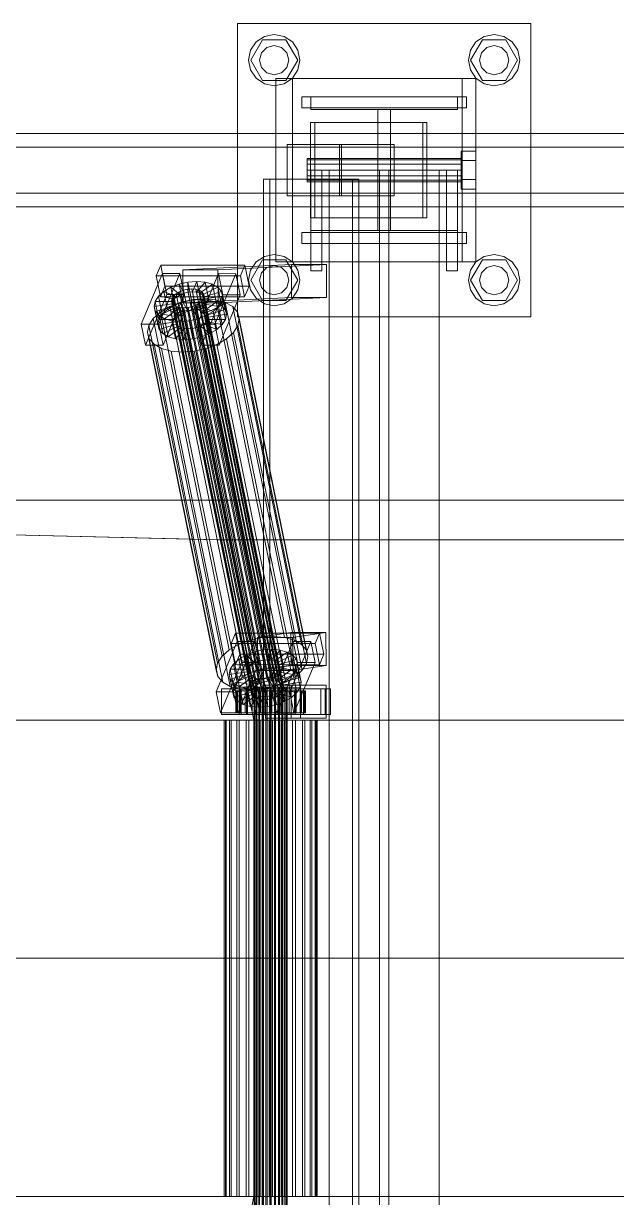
# Model space of a CAD drawing. Header units: millimetres. Extents: x -1970 to 34302, y -65268 to 6837.
# Drawn here: x 17011 to 17335, y -18130 to -17490 of the extents above; entities that cross this region are included whole.
import ezdxf

# ---------------------------------------------------------------- set-up
doc = ezdxf.new("R2010")
doc.units = ezdxf.units.MM
doc.layers.add('superior_C02', color=7, linetype='Continuous', lineweight=0)

msp = doc.modelspace()

# ---------------------------------------------------------------- linework, layer by layer
at = {"layer": 'superior_C02'}
for p, q in [((17128.32, -17650), (17128.32, -17490)), ((17128.32, -17490), (17288.32, -17490)), ((17288.32, -17490), (17288.32, -17650)), ((17138.42, -17500.101), (17142.962, -17497.066)), ((17142.962, -17497.066), (17148.32, -17496)), ((17148.32, -17496), (17153.677, -17497.066)), ((17153.677, -17497.066), (17158.219, -17500.101)), ((17258.42, -17500.101), (17262.962, -17497.066)), ((17262.962, -17497.066), (17268.32, -17496)), ((17268.32, -17496), (17273.677, -17497.066)), ((17273.677, -17497.066), (17278.219, -17500.101)), ((17134.32, -17510), (17135.385, -17504.642)), ((17135.385, -17504.642), (17138.42, -17500.101)), ((17135.52, -17510), (17141.92, -17498.915)), ((17141.391, -17506), (17144.32, -17503.072)), ((17141.92, -17498.915), (17154.72, -17498.915)), ((17144.32, -17503.072), (17148.32, -17502)), ((17148.32, -17502), (17152.32, -17503.072)), ((17152.32, -17503.072), (17155.248, -17506)), ((17154.72, -17498.915), (17161.12, -17510)), ((17158.219, -17500.101), (17161.254, -17504.642)), ((17161.254, -17504.642), (17162.32, -17510)), ((17254.32, -17510), (17255.385, -17504.642)), ((17255.385, -17504.642), (17258.42, -17500.101)), ((17255.52, -17510), (17261.92, -17498.915)), ((17261.391, -17506), (17264.32, -17503.072)), ((17261.92, -17498.915), (17274.72, -17498.915)), ((17264.32, -17503.072), (17268.32, -17502)), ((17268.32, -17502), (17272.32, -17503.072)), ((17272.32, -17503.072), (17275.248, -17506)), ((17274.72, -17498.915), (17281.12, -17510)), ((17278.219, -17500.101), (17281.254, -17504.642)), ((17281.254, -17504.642), (17282.32, -17510)), ((17135.385, -17515.358), (17134.32, -17510)), ((17141.92, -17521.085), (17135.52, -17510)), ((17140.32, -17510), (17141.391, -17506)), ((17141.391, -17514), (17140.32, -17510)), ((17161.12, -17510), (17154.72, -17521.085)), ((17155.248, -17506), (17156.32, -17510)), ((17156.32, -17510), (17155.248, -17514)), ((17162.32, -17510), (17161.254, -17515.358)), ((17255.385, -17515.358), (17254.32, -17510)), ((17261.92, -17521.085), (17255.52, -17510)), ((17260.32, -17510), (17261.391, -17506)), ((17261.391, -17514), (17260.32, -17510)), ((17281.12, -17510), (17274.72, -17521.085)), ((17275.248, -17506), (17276.32, -17510)), ((17276.32, -17510), (17275.248, -17514)), ((17282.32, -17510), (17281.254, -17515.358)), ((17138.42, -17519.899), (17135.385, -17515.358)), ((17144.32, -17516.928), (17141.391, -17514)), ((17148.32, -17518), (17144.32, -17516.928)), ((17152.32, -17516.928), (17148.32, -17518)), ((17155.248, -17514), (17152.32, -17516.928)), ((17161.254, -17515.358), (17158.219, -17519.899)), ((17258.42, -17519.899), (17255.385, -17515.358)), ((17264.32, -17516.928), (17261.391, -17514)), ((17268.32, -17518), (17264.32, -17516.928)), ((17272.32, -17516.928), (17268.32, -17518)), ((17275.248, -17514), (17272.32, -17516.928)), ((17281.254, -17515.358), (17278.219, -17519.899)), ((17142.962, -17522.934), (17138.42, -17519.899)), ((17154.72, -17521.085), (17141.92, -17521.085)), ((17148.32, -17524), (17142.962, -17522.934)), ((17153.677, -17522.934), (17148.32, -17524)), ((17149.161, -17620), (17149.161, -17520)), ((17149.161, -17520), (17250.841, -17520)), ((17158.219, -17519.899), (17153.677, -17522.934)), ((17158.32, -17620), (17158.32, -17520)), ((17158.32, -17520), (17258.32, -17520)), ((17250.841, -17520), (17250.841, -17620)), ((17258.32, -17520), (17258.32, -17620)), ((17262.962, -17522.934), (17258.42, -17519.899)), ((17274.72, -17521.085), (17261.92, -17521.085)), ((17268.32, -17524), (17262.962, -17522.934)), ((17273.677, -17522.934), (17268.32, -17524)), ((17278.219, -17519.899), (17273.677, -17522.934)), ((17163.32, -17530), (17253.32, -17530)), ((17163.32, -17536), (17163.32, -17530)), ((17168.32, -17537), (17168.32, -17530)), ((17168.32, -17530), (17248.32, -17530)), ((17248.32, -17530), (17248.32, -17537)), ((17253.32, -17536), (17253.32, -17530)), ((17163.32, -17536), (17253.32, -17536)), ((17248.32, -17537), (17168.32, -17537)), ((17204.82, -17603), (17204.82, -17537)), ((17204.82, -17537), (17211.82, -17537)), ((17211.82, -17537), (17211.82, -17603)), ((17229.374, -17544), (17168.168, -17544)), ((17168.168, -17544), (17168.168, -17596)), ((17170.506, -17544), (17168.168, -17544)), ((17170.506, -17596), (17170.506, -17544)), ((17170.506, -17544), (17231.712, -17544)), ((17229.374, -17596), (17229.374, -17544)), ((17229.374, -17544), (17231.712, -17544)), ((17231.712, -17544), (17231.712, -17596)), ((17812.288, -17550), (16664.683, -17550)), ((16676.374, -17550), (17823.979, -17550)), ((17867.681, -17550), (16700.787, -17550)), ((16712.752, -17550), (17879.647, -17550)), ((17184.017, -17556), (17155.327, -17556)), ((17155.327, -17556), (17155.327, -17584)), ((17185.01, -17556), (17155.327, -17556)), ((17184.017, -17584), (17184.017, -17556)), ((17184.017, -17556), (17213.701, -17556)), ((17185.01, -17584), (17185.01, -17556)), ((17185.01, -17556), (17213.701, -17556)), ((17213.701, -17556), (17213.701, -17584)), ((17812.298, -17557.5), (16700.934, -17557.5)), ((16712.605, -17557.5), (17823.969, -17557.5)), ((17250.32, -17564.8), (17250.32, -17559.6)), ((17258.32, -17559.6), (17250.32, -17559.6)), ((17258.32, -17559.6), (17258.32, -17564.8)), ((17166.32, -17564.457), (17166.32, -17563.6)), ((17250.32, -17563.6), (17166.32, -17563.6)), ((17166.32, -17564.457), (17166.32, -17566.8)), ((17166.32, -17564.457), (17250.32, -17564.457)), ((17166.32, -17566.8), (17166.32, -17570)), ((17166.32, -17566.8), (17250.32, -17566.8)), ((17250.32, -17563.6), (17250.32, -17564.457)), ((17250.32, -17564.457), (17250.32, -17566.8)), ((17250.32, -17564.8), (17250.32, -17575.2)), ((17250.32, -17564.8), (17258.32, -17564.8)), ((17250.32, -17566.8), (17250.32, -17570)), ((17258.32, -17564.8), (17258.32, -17575.2)), ((17191.041, -17575), (17142.459, -17575)), ((17142.459, -17575), (17142.459, -18425)), ((17145.966, -17575), (17142.459, -17575)), ((17145.966, -18425), (17145.966, -17575)), ((17145.966, -17575), (17194.548, -17575)), ((17166.32, -17570), (17166.32, -17573.2)), ((17166.32, -17570), (17250.32, -17570)), ((17166.32, -17573.2), (17166.32, -17575.543)), ((17166.32, -17573.2), (17250.32, -17573.2)), ((17168.32, -17570), (17168.32, -17625)), ((17168.32, -17570), (17174.32, -17570)), ((17174.32, -17570), (17174.32, -17625)), ((17238.32, -17570), (17178.32, -17570)), ((17178.32, -17570), (17178.32, -18430)), ((17191.041, -18425), (17191.041, -17575)), ((17191.041, -17575), (17194.548, -17575)), ((17194.548, -17575), (17194.548, -18425)), ((17210.82, -17570), (17205.82, -17570)), ((17205.82, -17570), (17205.82, -18430)), ((17210.82, -18430), (17210.82, -17570)), ((17238.32, -18430), (17238.32, -17570)), ((17242.32, -17570), (17242.32, -17625)), ((17242.32, -17570), (17248.32, -17570)), ((17248.32, -17570), (17248.32, -17625)), ((17250.32, -17570), (17250.32, -17573.2)), ((17250.32, -17573.2), (17250.32, -17575.543)), ((17250.32, -17575.2), (17250.32, -17580.4)), ((17250.32, -17575.2), (17258.32, -17575.2)), ((17258.32, -17575.2), (17258.32, -17580.4)), ((17166.32, -17575.543), (17166.32, -17576.4)), ((17166.32, -17575.543), (17250.32, -17575.543)), ((17166.32, -17576.4), (17250.32, -17576.4)), ((17250.32, -17575.543), (17250.32, -17576.4)), ((17250.32, -17580.4), (17258.32, -17580.4)), ((16700.934, -17582.5), (17812.298, -17582.5)), ((16712.605, -17582.5), (17823.969, -17582.5)), ((17155.327, -17584), (17184.017, -17584)), ((17155.327, -17584), (17185.01, -17584)), ((17213.701, -17584), (17184.017, -17584)), ((17213.701, -17584), (17185.01, -17584)), ((16664.683, -17590), (17812.288, -17590)), ((16676.374, -17590), (17823.979, -17590)), ((16700.787, -17590), (17867.681, -17590)), ((16712.752, -17590), (17879.647, -17590)), ((17168.168, -17596), (17229.374, -17596)), ((17168.168, -17596), (17170.506, -17596)), ((17231.712, -17596), (17170.506, -17596)), ((17231.712, -17596), (17229.374, -17596)), ((17163.32, -17604), (17253.32, -17604)), ((17163.32, -17610), (17163.32, -17604)), ((17168.32, -17610), (17168.32, -17603)), ((17168.32, -17603), (17248.32, -17603)), ((17211.82, -17603), (17204.82, -17603)), ((17248.32, -17603), (17248.32, -17610)), ((17253.32, -17610), (17253.32, -17604)), ((17163.32, -17610), (17253.32, -17610)), ((17248.32, -17610), (17168.32, -17610)), ((17135.385, -17624.642), (17138.42, -17620.101)), ((17135.52, -17630), (17141.92, -17618.915)), ((17138.42, -17620.101), (17142.962, -17617.066)), ((17141.92, -17618.915), (17154.72, -17618.915)), ((17142.962, -17617.066), (17148.32, -17616)), ((17148.32, -17616), (17153.677, -17617.066)), ((17250.841, -17620), (17149.161, -17620)), ((17153.677, -17617.066), (17158.219, -17620.101)), ((17154.72, -17618.915), (17161.12, -17630)), ((17158.219, -17620.101), (17161.254, -17624.642)), ((17258.32, -17620), (17158.32, -17620)), ((17255.385, -17624.642), (17258.42, -17620.101)), ((17255.52, -17630), (17261.92, -17618.915)), ((17258.42, -17620.101), (17262.962, -17617.066)), ((17261.92, -17618.915), (17274.72, -17618.915)), ((17262.962, -17617.066), (17268.32, -17616)), ((17268.32, -17616), (17273.677, -17617.066)), ((17273.677, -17617.066), (17278.219, -17620.101)), ((17274.72, -17618.915), (17281.12, -17630)), ((17278.219, -17620.101), (17281.254, -17624.642)), ((17087.275, -17626.449), (17075.751, -17653.98)), ((17086.326, -17621.857), (17083.925, -17627.592)), ((17085.315, -17653.992), (17096.838, -17626.461)), ((17088.66, -17633.325), (17086.326, -17621.857)), ((17086.326, -17621.857), (17132.23, -17621.914)), ((17089.608, -17637.917), (17087.275, -17626.449)), ((17087.275, -17626.449), (17096.838, -17626.461)), ((17096.838, -17626.461), (17099.172, -17637.929)), ((17157.664, -17621.488), (17098.444, -17624.356)), ((17117.571, -17624.356), (17098.444, -17624.356)), ((17098.444, -17624.356), (17098.518, -17642.354)), ((17117.877, -17626.487), (17106.354, -17654.019)), ((17115.918, -17654.031), (17127.441, -17626.499)), ((17117.571, -17624.356), (17176.791, -17621.488)), ((17117.645, -17642.354), (17117.571, -17624.356)), ((17120.211, -17637.955), (17117.877, -17626.487)), ((17117.877, -17626.487), (17127.441, -17626.499)), ((17127.441, -17626.499), (17129.775, -17637.967)), ((17129.83, -17627.65), (17132.23, -17621.914)), ((17132.23, -17621.914), (17134.564, -17633.382)), ((17134.32, -17630), (17135.385, -17624.642)), ((17140.32, -17630), (17141.391, -17626)), ((17141.391, -17626), (17144.32, -17623.072)), ((17144.32, -17623.072), (17148.32, -17622)), ((17148.32, -17622), (17152.32, -17623.072)), ((17152.32, -17623.072), (17155.248, -17626)), ((17155.248, -17626), (17156.32, -17630)), ((17157.739, -17639.486), (17157.664, -17621.488)), ((17157.664, -17621.488), (17176.791, -17621.488)), ((17161.254, -17624.642), (17162.32, -17630)), ((17168.32, -17625), (17174.32, -17625)), ((17176.791, -17621.488), (17176.866, -17639.486)), ((17242.32, -17625), (17248.32, -17625)), ((17254.32, -17630), (17255.385, -17624.642)), ((17260.32, -17630), (17261.391, -17626)), ((17261.391, -17626), (17264.32, -17623.072)), ((17264.32, -17623.072), (17268.32, -17622)), ((17268.32, -17622), (17272.32, -17623.072)), ((17272.32, -17623.072), (17275.248, -17626)), ((17275.248, -17626), (17276.32, -17630)), ((17281.254, -17624.642), (17282.32, -17630)), ((17129.83, -17627.65), (17083.925, -17627.592)), ((17083.925, -17627.592), (17086.259, -17639.061)), ((17091.9, -17633.91), (17096.388, -17632.183)), ((17096.388, -17632.183), (17101.226, -17631.1)), ((17096.388, -17632.183), (17099.09, -17637.157)), ((17098.388, -17642.013), (17096.388, -17632.183)), ((17101.226, -17631.1), (17106.084, -17630.735)), ((17101.226, -17631.1), (17101.382, -17636.643)), ((17103.226, -17640.93), (17101.226, -17631.1)), ((17106.084, -17630.735), (17103.683, -17636.47)), ((17110.631, -17631.112), (17105.837, -17636.649)), ((17108.084, -17640.564), (17106.084, -17630.735)), ((17106.084, -17630.735), (17110.631, -17631.112)), ((17114.558, -17632.206), (17107.697, -17637.167)), ((17112.632, -17640.942), (17110.631, -17631.112)), ((17110.631, -17631.112), (17114.558, -17632.206)), ((17116.558, -17642.036), (17114.558, -17632.206)), ((17114.558, -17632.206), (17117.596, -17633.943)), ((17132.163, -17639.118), (17129.83, -17627.65)), ((17135.385, -17635.358), (17134.32, -17630)), ((17141.92, -17641.085), (17135.52, -17630)), ((17141.391, -17634), (17140.32, -17630)), ((17161.12, -17630), (17154.72, -17641.085)), ((17156.32, -17630), (17155.248, -17634)), ((17162.32, -17630), (17161.254, -17635.358)), ((17255.385, -17635.358), (17254.32, -17630)), ((17261.92, -17641.085), (17255.52, -17630)), ((17261.391, -17634), (17260.32, -17630)), ((17281.12, -17630), (17274.72, -17641.085)), ((17276.32, -17630), (17275.248, -17634)), ((17282.32, -17630), (17281.254, -17635.358)), ((17078.085, -17665.449), (17089.608, -17637.917)), ((17083.352, -17641.61), (17085.152, -17638.79)), ((17085.152, -17638.79), (17088.067, -17636.164)), ((17085.152, -17638.79), (17093.768, -17640.286)), ((17087.152, -17648.62), (17085.152, -17638.79)), ((17086.259, -17639.061), (17088.66, -17633.325)), ((17086.259, -17639.061), (17132.163, -17639.118)), ((17099.172, -17637.929), (17087.649, -17665.461)), ((17088.067, -17636.164), (17091.9, -17633.91)), ((17088.067, -17636.164), (17095.149, -17639.042)), ((17090.068, -17645.994), (17088.067, -17636.164)), ((17134.564, -17633.382), (17088.66, -17633.325)), ((17099.172, -17637.929), (17089.608, -17637.917)), ((17091.9, -17633.91), (17096.964, -17637.975)), ((17093.9, -17643.74), (17091.9, -17633.91)), ((17092.582, -17639.983), (17093.435, -17638.648)), ((17093.435, -17638.648), (17094.816, -17637.404)), ((17136.944, -17852.446), (17093.435, -17638.648)), ((17095.149, -17639.042), (17093.768, -17640.286)), ((17094.816, -17637.404), (17096.631, -17636.336)), ((17138.325, -17851.202), (17094.816, -17637.404)), ((17096.964, -17637.975), (17095.149, -17639.042)), ((17095.149, -17639.042), (17097.15, -17648.872)), ((17096.631, -17636.336), (17098.757, -17635.518)), ((17140.14, -17850.135), (17096.631, -17636.336)), ((17099.09, -17637.157), (17096.964, -17637.975)), ((17096.964, -17637.975), (17098.965, -17647.804)), ((17098.757, -17635.518), (17101.049, -17635.005)), ((17142.266, -17849.317), (17098.757, -17635.518)), ((17101.382, -17636.643), (17099.09, -17637.157)), ((17099.09, -17637.157), (17101.091, -17646.986)), ((17101.049, -17635.005), (17103.35, -17634.832)), ((17144.557, -17848.804), (17101.049, -17635.005)), ((17103.683, -17636.47), (17101.382, -17636.643)), ((17101.382, -17636.643), (17103.382, -17646.473)), ((17103.35, -17634.832), (17105.504, -17635.011)), ((17146.859, -17848.631), (17103.35, -17634.832)), ((17103.683, -17636.47), (17105.684, -17646.3)), ((17105.837, -17636.649), (17103.683, -17636.47)), ((17105.504, -17635.011), (17107.364, -17635.529)), ((17149.013, -17848.809), (17105.504, -17635.011)), ((17105.837, -17636.649), (17107.838, -17646.479)), ((17107.697, -17637.167), (17105.837, -17636.649)), ((17107.364, -17635.529), (17108.803, -17636.352)), ((17150.873, -17849.328), (17107.364, -17635.529)), ((17107.697, -17637.167), (17109.698, -17646.997)), ((17109.137, -17637.99), (17107.697, -17637.167)), ((17108.688, -17665.487), (17120.211, -17637.955)), ((17108.803, -17636.352), (17109.724, -17637.422)), ((17152.312, -17850.15), (17108.803, -17636.352)), ((17117.596, -17633.943), (17109.137, -17637.99)), ((17109.137, -17637.99), (17111.137, -17647.82)), ((17110.057, -17639.061), (17109.137, -17637.99)), ((17109.724, -17637.422), (17110.062, -17638.668)), ((17153.232, -17851.221), (17109.724, -17637.422)), ((17110.062, -17638.668), (17109.796, -17640.005)), ((17119.539, -17636.203), (17110.057, -17639.061)), ((17110.057, -17639.061), (17112.057, -17648.891)), ((17110.396, -17640.307), (17110.057, -17639.061)), ((17153.571, -17852.467), (17110.062, -17638.668)), ((17120.255, -17638.834), (17110.396, -17640.307)), ((17119.597, -17643.772), (17117.596, -17633.943)), ((17117.596, -17633.943), (17119.539, -17636.203)), ((17129.775, -17637.967), (17118.251, -17665.499)), ((17121.54, -17646.033), (17119.539, -17636.203)), ((17119.539, -17636.203), (17120.255, -17638.834)), ((17120.255, -17638.834), (17119.693, -17641.655)), ((17129.775, -17637.967), (17120.211, -17637.955)), ((17122.255, -17648.664), (17120.255, -17638.834)), ((17134.564, -17633.382), (17132.163, -17639.118)), ((17138.42, -17639.899), (17135.385, -17635.358)), ((17144.32, -17636.928), (17141.391, -17634)), ((17148.32, -17638), (17144.32, -17636.928)), ((17152.32, -17636.928), (17148.32, -17638)), ((17155.248, -17634), (17152.32, -17636.928)), ((17161.254, -17635.358), (17158.219, -17639.899)), ((17258.42, -17639.899), (17255.385, -17635.358)), ((17264.32, -17636.928), (17261.391, -17634)), ((17268.32, -17638), (17264.32, -17636.928)), ((17272.32, -17636.928), (17268.32, -17638)), ((17275.248, -17634), (17272.32, -17636.928)), ((17281.254, -17635.358), (17278.219, -17639.899)), ((17082.791, -17644.431), (17083.352, -17641.61)), ((17082.791, -17644.431), (17092.65, -17642.958)), ((17083.506, -17647.062), (17082.791, -17644.431)), ((17084.791, -17654.261), (17082.791, -17644.431)), ((17083.352, -17641.61), (17092.916, -17641.622)), ((17085.353, -17651.44), (17083.352, -17641.61)), ((17083.506, -17647.062), (17092.989, -17644.204)), ((17085.449, -17649.322), (17093.909, -17645.275)), ((17086.202, -17647.428), (17091.325, -17644.416)), ((17093.9, -17643.74), (17090.068, -17645.994)), ((17091.325, -17644.416), (17097.325, -17642.107)), ((17128.833, -17828.725), (17091.325, -17644.416)), ((17092.316, -17641.32), (17092.582, -17639.983)), ((17092.655, -17642.566), (17092.316, -17641.32)), ((17135.825, -17855.119), (17092.316, -17641.32)), ((17136.091, -17853.782), (17092.582, -17639.983)), ((17092.916, -17641.622), (17092.65, -17642.958)), ((17092.65, -17642.958), (17092.989, -17644.204)), ((17092.65, -17642.958), (17094.65, -17652.788)), ((17093.575, -17643.637), (17092.655, -17642.566)), ((17136.164, -17856.365), (17092.655, -17642.566)), ((17093.768, -17640.286), (17092.916, -17641.622)), ((17092.916, -17641.622), (17094.916, -17651.452)), ((17092.989, -17644.204), (17093.909, -17645.275)), ((17092.989, -17644.204), (17094.989, -17654.034)), ((17095.015, -17644.459), (17093.575, -17643.637)), ((17137.084, -17857.435), (17093.575, -17643.637)), ((17093.768, -17640.286), (17095.769, -17650.116)), ((17098.388, -17642.013), (17093.9, -17643.74)), ((17098.965, -17647.804), (17093.9, -17643.74)), ((17093.909, -17645.275), (17095.348, -17646.098)), ((17093.909, -17645.275), (17095.909, -17655.105)), ((17096.875, -17644.978), (17095.015, -17644.459)), ((17138.524, -17858.258), (17095.015, -17644.459)), ((17099.029, -17645.156), (17096.875, -17644.978)), ((17140.384, -17858.776), (17096.875, -17644.978)), ((17097.325, -17642.107), (17103.793, -17640.659)), ((17134.833, -17826.416), (17097.325, -17642.107)), ((17103.226, -17640.93), (17098.388, -17642.013)), ((17101.091, -17646.986), (17098.388, -17642.013)), ((17157.739, -17639.486), (17098.518, -17642.354)), ((17098.518, -17642.354), (17117.645, -17642.354)), ((17101.33, -17644.983), (17099.029, -17645.156)), ((17142.538, -17858.955), (17099.029, -17645.156)), ((17103.622, -17644.47), (17101.33, -17644.983)), ((17144.839, -17858.782), (17101.33, -17644.983)), ((17108.084, -17640.564), (17103.226, -17640.93)), ((17103.382, -17646.473), (17103.226, -17640.93)), ((17105.748, -17643.652), (17103.622, -17644.47)), ((17147.131, -17858.269), (17103.622, -17644.47)), ((17103.793, -17640.659), (17110.288, -17640.17)), ((17141.3, -17824.968), (17103.793, -17640.659)), ((17103.955, -17646.108), (17106.081, -17645.29)), ((17105.684, -17646.3), (17108.084, -17640.564)), ((17107.563, -17642.585), (17105.748, -17643.652)), ((17149.256, -17857.451), (17105.748, -17643.652)), ((17106.081, -17645.29), (17107.896, -17644.223)), ((17111.146, -17649.355), (17106.081, -17645.29)), ((17106.081, -17645.29), (17108.081, -17655.12)), ((17108.944, -17641.341), (17107.563, -17642.585)), ((17151.072, -17856.383), (17107.563, -17642.585)), ((17107.838, -17646.479), (17112.632, -17640.942)), ((17107.896, -17644.223), (17109.277, -17642.979)), ((17114.978, -17647.101), (17107.896, -17644.223)), ((17107.896, -17644.223), (17109.897, -17654.053)), ((17112.632, -17640.942), (17108.084, -17640.564)), ((17109.796, -17640.005), (17108.944, -17641.341)), ((17152.453, -17855.139), (17108.944, -17641.341)), ((17109.277, -17642.979), (17110.13, -17641.643)), ((17117.893, -17644.475), (17109.277, -17642.979)), ((17109.277, -17642.979), (17111.278, -17652.809)), ((17109.698, -17646.997), (17116.558, -17642.036)), ((17109.796, -17640.005), (17153.305, -17853.804)), ((17110.13, -17641.643), (17110.396, -17640.307)), ((17110.13, -17641.643), (17119.693, -17641.655)), ((17112.13, -17651.473), (17110.13, -17641.643)), ((17110.288, -17640.17), (17116.367, -17640.674)), ((17147.795, -17824.479), (17110.288, -17640.17)), ((17110.396, -17640.307), (17112.396, -17650.137)), ((17111.137, -17647.82), (17119.597, -17643.772)), ((17116.558, -17642.036), (17112.632, -17640.942)), ((17117.893, -17644.475), (17114.978, -17647.101)), ((17116.367, -17640.674), (17121.616, -17642.137)), ((17153.874, -17824.984), (17116.367, -17640.674)), ((17119.597, -17643.772), (17116.558, -17642.036)), ((17176.866, -17639.486), (17117.645, -17642.354)), ((17119.693, -17641.655), (17117.893, -17644.475)), ((17119.894, -17654.305), (17117.893, -17644.475)), ((17121.54, -17646.033), (17119.597, -17643.772)), ((17119.693, -17641.655), (17121.694, -17651.485)), ((17121.616, -17642.137), (17125.678, -17644.459)), ((17159.124, -17826.446), (17121.616, -17642.137)), ((17125.678, -17644.459), (17128.275, -17647.481)), ((17163.186, -17828.768), (17125.678, -17644.459)), ((17142.962, -17642.934), (17138.42, -17639.899)), ((17154.72, -17641.085), (17141.92, -17641.085)), ((17148.32, -17644), (17142.962, -17642.934)), ((17153.677, -17642.934), (17148.32, -17644)), ((17158.219, -17639.899), (17153.677, -17642.934)), ((17176.866, -17639.486), (17157.739, -17639.486)), ((17262.962, -17642.934), (17258.42, -17639.899)), ((17274.72, -17641.085), (17261.92, -17641.085)), ((17268.32, -17644), (17262.962, -17642.934)), ((17273.677, -17642.934), (17268.32, -17644)), ((17278.219, -17639.899), (17273.677, -17642.934)), ((17079.899, -17654.709), (17082.305, -17650.939)), ((17082.305, -17650.939), (17086.202, -17647.428)), ((17119.812, -17835.248), (17082.305, -17650.939)), ((17085.449, -17649.322), (17083.506, -17647.062)), ((17085.506, -17656.892), (17083.506, -17647.062)), ((17085.353, -17651.44), (17084.791, -17654.261)), ((17087.152, -17648.62), (17085.353, -17651.44)), ((17094.916, -17651.452), (17085.353, -17651.44)), ((17088.487, -17651.059), (17085.449, -17649.322)), ((17087.449, -17659.152), (17085.449, -17649.322)), ((17123.71, -17831.737), (17086.202, -17647.428)), ((17090.068, -17645.994), (17087.152, -17648.62)), ((17095.769, -17650.116), (17087.152, -17648.62)), ((17088.487, -17651.059), (17095.348, -17646.098)), ((17092.414, -17652.153), (17088.487, -17651.059)), ((17090.488, -17660.889), (17088.487, -17651.059)), ((17097.15, -17648.872), (17090.068, -17645.994)), ((17092.414, -17652.153), (17097.208, -17646.616)), ((17096.961, -17652.53), (17092.414, -17652.153)), ((17094.414, -17661.983), (17092.414, -17652.153)), ((17094.65, -17652.788), (17094.916, -17651.452)), ((17094.916, -17651.452), (17095.769, -17650.116)), ((17095.348, -17646.098), (17097.208, -17646.616)), ((17095.348, -17646.098), (17097.348, -17655.927)), ((17095.769, -17650.116), (17097.15, -17648.872)), ((17096.961, -17652.53), (17099.362, -17646.795)), ((17101.82, -17652.165), (17096.961, -17652.53)), ((17097.15, -17648.872), (17098.965, -17647.804)), ((17097.208, -17646.616), (17099.362, -17646.795)), ((17097.208, -17646.616), (17099.208, -17656.446)), ((17098.965, -17647.804), (17101.091, -17646.986)), ((17099.362, -17646.795), (17101.663, -17646.622)), ((17099.362, -17646.795), (17101.363, -17656.624)), ((17101.091, -17646.986), (17103.382, -17646.473)), ((17101.663, -17646.622), (17103.955, -17646.108)), ((17101.82, -17652.165), (17101.663, -17646.622)), ((17101.663, -17646.622), (17103.664, -17656.451)), ((17106.658, -17651.082), (17101.82, -17652.165)), ((17103.82, -17661.995), (17101.82, -17652.165)), ((17103.382, -17646.473), (17105.684, -17646.3)), ((17106.658, -17651.082), (17103.955, -17646.108)), ((17103.955, -17646.108), (17105.956, -17655.938)), ((17105.684, -17646.3), (17107.838, -17646.479)), ((17111.146, -17649.355), (17106.658, -17651.082)), ((17108.658, -17660.912), (17106.658, -17651.082)), ((17107.838, -17646.479), (17109.698, -17646.997)), ((17109.698, -17646.997), (17111.137, -17647.82)), ((17111.137, -17647.82), (17112.057, -17648.891)), ((17114.978, -17647.101), (17111.146, -17649.355)), ((17113.146, -17659.184), (17111.146, -17649.355)), ((17112.13, -17651.473), (17111.278, -17652.809)), ((17112.057, -17648.891), (17121.54, -17646.033)), ((17112.057, -17648.891), (17112.396, -17650.137)), ((17112.396, -17650.137), (17112.13, -17651.473)), ((17121.694, -17651.485), (17112.13, -17651.473)), ((17112.396, -17650.137), (17122.255, -17648.664)), ((17116.979, -17656.931), (17114.978, -17647.101)), ((17119.894, -17654.305), (17121.694, -17651.485)), ((17122.255, -17648.664), (17121.54, -17646.033)), ((17121.694, -17651.485), (17122.255, -17648.664)), ((17128.275, -17647.481), (17129.231, -17650.998)), ((17165.783, -17831.79), (17128.275, -17647.481)), ((17288.32, -17650), (17128.32, -17650)), ((17129.231, -17650.998), (17128.481, -17654.769)), ((17166.739, -17835.307), (17129.231, -17650.998)), ((17085.315, -17653.992), (17075.751, -17653.98)), ((17075.751, -17653.98), (17078.085, -17665.449)), ((17079.148, -17658.48), (17079.899, -17654.709)), ((17080.105, -17661.997), (17079.148, -17658.48)), ((17116.656, -17842.789), (17079.148, -17658.48)), ((17117.407, -17839.018), (17079.899, -17654.709)), ((17094.65, -17652.788), (17084.791, -17654.261)), ((17084.791, -17654.261), (17085.506, -17656.892)), ((17087.649, -17665.461), (17085.315, -17653.992)), ((17094.989, -17654.034), (17085.506, -17656.892)), ((17085.506, -17656.892), (17087.449, -17659.152)), ((17095.909, -17655.105), (17087.449, -17659.152)), ((17097.348, -17655.927), (17090.488, -17660.889)), ((17099.208, -17656.446), (17094.414, -17661.983)), ((17094.989, -17654.034), (17094.65, -17652.788)), ((17095.909, -17655.105), (17094.989, -17654.034)), ((17097.348, -17655.927), (17095.909, -17655.105)), ((17098.962, -17662.36), (17096.961, -17652.53)), ((17099.208, -17656.446), (17097.348, -17655.927)), ((17101.363, -17656.624), (17098.962, -17662.36)), ((17101.363, -17656.624), (17099.208, -17656.446)), ((17103.664, -17656.451), (17101.363, -17656.624)), ((17105.956, -17655.938), (17103.664, -17656.451)), ((17103.664, -17656.451), (17103.82, -17661.995)), ((17108.081, -17655.12), (17105.956, -17655.938)), ((17105.956, -17655.938), (17108.658, -17660.912)), ((17115.918, -17654.031), (17106.354, -17654.019)), ((17106.354, -17654.019), (17108.688, -17665.487)), ((17109.897, -17654.053), (17108.081, -17655.12)), ((17108.081, -17655.12), (17113.146, -17659.184)), ((17111.278, -17652.809), (17109.897, -17654.053)), ((17109.897, -17654.053), (17116.979, -17656.931)), ((17111.278, -17652.809), (17119.894, -17654.305)), ((17113.146, -17659.184), (17116.979, -17656.931)), ((17118.251, -17665.499), (17115.918, -17654.031)), ((17116.979, -17656.931), (17119.894, -17654.305)), ((17126.075, -17658.539), (17122.178, -17662.05)), ((17128.481, -17654.769), (17126.075, -17658.539)), ((17163.583, -17842.848), (17126.075, -17658.539)), ((17128.481, -17654.769), (17165.988, -17839.078)), ((17082.702, -17665.019), (17080.105, -17661.997)), ((17117.612, -17846.306), (17080.105, -17661.997)), ((17087.449, -17659.152), (17090.488, -17660.889)), ((17090.488, -17660.889), (17094.414, -17661.983)), ((17094.414, -17661.983), (17098.962, -17662.36)), ((17098.962, -17662.36), (17103.82, -17661.995)), ((17103.82, -17661.995), (17108.658, -17660.912)), ((17108.658, -17660.912), (17113.146, -17659.184)), ((17122.178, -17662.05), (17117.055, -17665.062)), ((17159.685, -17846.359), (17122.178, -17662.05)), ((17078.085, -17665.449), (17087.649, -17665.461)), ((17086.764, -17667.341), (17082.702, -17665.019)), ((17120.21, -17849.328), (17082.702, -17665.019)), ((17092.013, -17668.803), (17086.764, -17667.341)), ((17124.271, -17851.65), (17086.764, -17667.341)), ((17098.092, -17669.308), (17092.013, -17668.803)), ((17129.521, -17853.113), (17092.013, -17668.803)), ((17104.587, -17668.819), (17098.092, -17669.308)), ((17135.6, -17853.617), (17098.092, -17669.308)), ((17111.055, -17667.371), (17104.587, -17668.819)), ((17142.095, -17853.128), (17104.587, -17668.819)), ((17108.688, -17665.487), (17118.251, -17665.499)), ((17117.055, -17665.062), (17111.055, -17667.371)), ((17148.562, -17851.68), (17111.055, -17667.371)), ((17154.562, -17849.371), (17117.055, -17665.062)), ((16218.999, -17750), (17117.237, -17771.702)), ((17118.98, -17771.702), (16220.742, -17750)), ((16335.427, -17750), (25411.088, -17750)), ((25412.557, -17750), (16336.897, -17750)), ((17117.237, -17771.702), (17137.241, -17870)), ((17117.237, -17771.702), (17118.98, -17771.702)), ((17117.237, -17771.702), (18054.936, -17771.702)), ((17138.984, -17870), (17118.98, -17771.702)), ((18056.68, -17771.702), (17118.98, -17771.702)), ((17127.168, -17822.549), (17124.767, -17828.285)), ((17129.502, -17834.017), (17127.168, -17822.549)), ((17127.168, -17822.549), (17173.072, -17822.606)), ((17141.3, -17824.968), (17134.833, -17826.416)), ((17157.351, -17822.189), (17139.201, -17825.057)), ((17158.328, -17825.057), (17139.201, -17825.057)), ((17139.201, -17825.057), (17139.444, -17843.038)), ((17147.795, -17824.479), (17141.3, -17824.968)), ((17153.874, -17824.984), (17147.795, -17824.479)), ((17159.124, -17826.446), (17153.874, -17824.984)), ((17157.594, -17840.17), (17157.351, -17822.189)), ((17157.351, -17822.189), (17176.478, -17822.189)), ((17158.328, -17825.057), (17176.478, -17822.189)), ((17158.571, -17843.038), (17158.328, -17825.057)), ((17170.671, -17828.342), (17173.072, -17822.606)), ((17173.072, -17822.606), (17175.406, -17834.074)), ((17176.478, -17822.189), (17176.72, -17840.17)), ((17128.116, -17827.141), (17116.593, -17854.673)), ((17128.833, -17828.725), (17123.71, -17831.737)), ((17170.671, -17828.342), (17124.767, -17828.285)), ((17124.767, -17828.285), (17127.101, -17839.753)), ((17126.156, -17854.685), (17137.68, -17827.153)), ((17130.45, -17838.609), (17128.116, -17827.141)), ((17128.116, -17827.141), (17137.68, -17827.153)), ((17134.833, -17826.416), (17128.833, -17828.725)), ((17137.68, -17827.153), (17140.013, -17838.621)), ((17142.067, -17831.792), (17146.926, -17831.427)), ((17146.926, -17831.427), (17144.525, -17837.163)), ((17148.926, -17841.257), (17146.926, -17831.427)), ((17146.926, -17831.427), (17151.473, -17831.804)), ((17158.719, -17827.179), (17147.196, -17854.711)), ((17156.759, -17854.723), (17168.282, -17827.191)), ((17161.053, -17838.647), (17158.719, -17827.179)), ((17158.719, -17827.179), (17168.282, -17827.191)), ((17163.186, -17828.768), (17159.124, -17826.446)), ((17165.783, -17831.79), (17163.186, -17828.768)), ((17168.282, -17827.191), (17170.616, -17838.659)), ((17173.005, -17839.81), (17170.671, -17828.342)), ((17119.812, -17835.248), (17117.407, -17839.018)), ((17123.71, -17831.737), (17119.812, -17835.248)), ((17125.994, -17839.482), (17128.909, -17836.856)), ((17127.101, -17839.753), (17129.502, -17834.017)), ((17128.909, -17836.856), (17132.741, -17834.603)), ((17128.909, -17836.856), (17135.991, -17839.734)), ((17130.909, -17846.686), (17128.909, -17836.856)), ((17175.406, -17834.074), (17129.502, -17834.017)), ((17132.741, -17834.603), (17137.229, -17832.875)), ((17132.741, -17834.603), (17137.806, -17838.667)), ((17134.742, -17844.433), (17132.741, -17834.603)), ((17137.229, -17832.875), (17142.067, -17831.792)), ((17137.229, -17832.875), (17139.932, -17837.849)), ((17139.23, -17842.705), (17137.229, -17832.875)), ((17139.932, -17837.849), (17137.806, -17838.667)), ((17142.224, -17837.336), (17139.932, -17837.849)), ((17139.932, -17837.849), (17141.932, -17847.679)), ((17142.067, -17831.792), (17142.224, -17837.336)), ((17144.068, -17841.622), (17142.067, -17831.792)), ((17144.525, -17837.163), (17142.224, -17837.336)), ((17142.224, -17837.336), (17144.224, -17847.165)), ((17144.525, -17837.163), (17146.525, -17846.992)), ((17146.679, -17837.341), (17144.525, -17837.163)), ((17151.473, -17831.804), (17146.679, -17837.341)), ((17146.679, -17837.341), (17148.679, -17847.171)), ((17148.539, -17837.86), (17146.679, -17837.341)), ((17155.4, -17832.898), (17148.539, -17837.86)), ((17148.539, -17837.86), (17150.539, -17847.689)), ((17149.978, -17838.682), (17148.539, -17837.86)), ((17158.438, -17834.635), (17149.978, -17838.682)), ((17160.381, -17836.895), (17150.899, -17839.753)), ((17153.473, -17841.634), (17151.473, -17831.804)), ((17151.473, -17831.804), (17155.4, -17832.898)), ((17157.4, -17842.728), (17155.4, -17832.898)), ((17155.4, -17832.898), (17158.438, -17834.635)), ((17160.438, -17844.465), (17158.438, -17834.635)), ((17158.438, -17834.635), (17160.381, -17836.895)), ((17162.381, -17846.725), (17160.381, -17836.895)), ((17160.381, -17836.895), (17161.096, -17839.526)), ((17166.739, -17835.307), (17165.783, -17831.79)), ((17165.988, -17839.078), (17166.739, -17835.307)), ((17175.406, -17834.074), (17173.005, -17839.81)), ((17117.407, -17839.018), (17116.656, -17842.789)), ((17116.656, -17842.789), (17117.612, -17846.306)), ((17118.927, -17866.141), (17130.45, -17838.609)), ((17123.633, -17845.123), (17124.194, -17842.302)), ((17123.633, -17845.123), (17133.491, -17843.65)), ((17124.194, -17842.302), (17125.994, -17839.482)), ((17124.194, -17842.302), (17133.757, -17842.314)), ((17126.194, -17852.132), (17124.194, -17842.302)), ((17125.994, -17839.482), (17134.61, -17840.978)), ((17127.994, -17849.312), (17125.994, -17839.482)), ((17127.101, -17839.753), (17173.005, -17839.81)), ((17140.013, -17838.621), (17128.49, -17866.153)), ((17140.013, -17838.621), (17130.45, -17838.609)), ((17133.757, -17842.314), (17133.491, -17843.65)), ((17133.491, -17843.65), (17133.83, -17844.897)), ((17133.491, -17843.65), (17135.492, -17853.48)), ((17134.61, -17840.978), (17133.757, -17842.314)), ((17133.757, -17842.314), (17135.758, -17852.144)), ((17135.991, -17839.734), (17134.61, -17840.978)), ((17134.61, -17840.978), (17136.61, -17850.808)), ((17139.23, -17842.705), (17134.742, -17844.433)), ((17137.806, -17838.667), (17135.991, -17839.734)), ((17135.991, -17839.734), (17137.991, -17849.564)), ((17137.806, -17838.667), (17139.806, -17848.497)), ((17144.068, -17841.622), (17139.23, -17842.705)), ((17141.932, -17847.679), (17139.23, -17842.705)), ((17157.594, -17840.17), (17139.444, -17843.038)), ((17139.444, -17843.038), (17158.571, -17843.038)), ((17148.926, -17841.257), (17144.068, -17841.622)), ((17144.224, -17847.165), (17144.068, -17841.622)), ((17146.525, -17846.992), (17148.926, -17841.257)), ((17148.679, -17847.171), (17153.473, -17841.634)), ((17148.738, -17844.915), (17150.119, -17843.671)), ((17153.473, -17841.634), (17148.926, -17841.257)), ((17149.53, -17866.179), (17161.053, -17838.647)), ((17149.978, -17838.682), (17151.979, -17848.512)), ((17150.899, -17839.753), (17149.978, -17838.682)), ((17150.119, -17843.671), (17150.971, -17842.335)), ((17158.735, -17845.167), (17150.119, -17843.671)), ((17150.119, -17843.671), (17152.119, -17853.501)), ((17150.539, -17847.689), (17157.4, -17842.728)), ((17150.899, -17839.753), (17152.899, -17849.583)), ((17151.237, -17840.999), (17150.899, -17839.753)), ((17150.971, -17842.335), (17151.237, -17840.999)), ((17150.971, -17842.335), (17160.535, -17842.347)), ((17152.972, -17852.165), (17150.971, -17842.335)), ((17161.096, -17839.526), (17151.237, -17840.999)), ((17151.237, -17840.999), (17153.238, -17850.829)), ((17157.4, -17842.728), (17153.473, -17841.634)), ((17160.438, -17844.465), (17157.4, -17842.728)), ((17176.72, -17840.17), (17157.594, -17840.17)), ((17176.72, -17840.17), (17158.571, -17843.038)), ((17160.535, -17842.347), (17158.735, -17845.167)), ((17170.616, -17838.659), (17159.093, -17866.191)), ((17159.685, -17846.359), (17163.583, -17842.848)), ((17161.096, -17839.526), (17160.535, -17842.347)), ((17160.535, -17842.347), (17162.535, -17852.177)), ((17170.616, -17838.659), (17161.053, -17838.647)), ((17163.097, -17849.356), (17161.096, -17839.526)), ((17163.583, -17842.848), (17165.988, -17839.078)), ((17117.612, -17846.306), (17120.21, -17849.328)), ((17120.21, -17849.328), (17124.271, -17851.65)), ((17124.348, -17847.754), (17123.633, -17845.123)), ((17125.633, -17854.953), (17123.633, -17845.123)), ((17124.348, -17847.754), (17133.83, -17844.897)), ((17126.291, -17850.015), (17124.348, -17847.754)), ((17126.348, -17857.584), (17124.348, -17847.754)), ((17127.994, -17849.312), (17126.194, -17852.132)), ((17126.291, -17850.015), (17134.75, -17845.967)), ((17129.329, -17851.751), (17126.291, -17850.015)), ((17128.291, -17859.844), (17126.291, -17850.015)), ((17130.909, -17846.686), (17127.994, -17849.312)), ((17136.61, -17850.808), (17127.994, -17849.312)), ((17129.329, -17851.751), (17136.19, -17846.79)), ((17134.742, -17844.433), (17130.909, -17846.686)), ((17137.991, -17849.564), (17130.909, -17846.686)), ((17133.256, -17852.845), (17138.05, -17847.308)), ((17133.83, -17844.897), (17134.75, -17845.967)), ((17133.83, -17844.897), (17135.831, -17854.726)), ((17139.806, -17848.497), (17134.742, -17844.433)), ((17134.75, -17845.967), (17136.19, -17846.79)), ((17134.75, -17845.967), (17136.751, -17855.797)), ((17136.19, -17846.79), (17138.05, -17847.308)), ((17136.19, -17846.79), (17138.19, -17856.62)), ((17136.61, -17850.808), (17137.991, -17849.564)), ((17137.803, -17853.223), (17140.204, -17847.487)), ((17137.991, -17849.564), (17139.806, -17848.497)), ((17138.05, -17847.308), (17140.204, -17847.487)), ((17138.05, -17847.308), (17140.05, -17857.138)), ((17140.14, -17850.135), (17138.325, -17851.202)), ((17139.806, -17848.497), (17141.932, -17847.679)), ((17142.266, -17849.317), (17140.14, -17850.135)), ((17140.204, -17847.487), (17142.505, -17847.314)), ((17140.204, -17847.487), (17142.204, -17857.317)), ((17141.932, -17847.679), (17144.224, -17847.165)), ((17144.557, -17848.804), (17142.266, -17849.317)), ((17142.505, -17847.314), (17144.797, -17846.801)), ((17142.661, -17852.857), (17142.505, -17847.314)), ((17142.505, -17847.314), (17144.505, -17857.144)), ((17144.224, -17847.165), (17146.525, -17846.992)), ((17146.859, -17848.631), (17144.557, -17848.804)), ((17144.797, -17846.801), (17146.923, -17845.983)), ((17147.499, -17851.774), (17144.797, -17846.801)), ((17144.797, -17846.801), (17146.797, -17856.631)), ((17146.525, -17846.992), (17148.679, -17847.171)), ((17149.013, -17848.809), (17146.859, -17848.631)), ((17146.923, -17845.983), (17148.738, -17844.915)), ((17151.987, -17850.047), (17146.923, -17845.983)), ((17146.923, -17845.983), (17148.923, -17855.812)), ((17151.987, -17850.047), (17147.499, -17851.774)), ((17148.562, -17851.68), (17154.562, -17849.371)), ((17148.679, -17847.171), (17150.539, -17847.689)), ((17155.82, -17847.793), (17148.738, -17844.915)), ((17148.738, -17844.915), (17150.738, -17854.745)), ((17150.873, -17849.328), (17149.013, -17848.809)), ((17150.539, -17847.689), (17151.979, -17848.512)), ((17152.312, -17850.15), (17150.873, -17849.328)), ((17151.979, -17848.512), (17160.438, -17844.465)), ((17151.979, -17848.512), (17152.899, -17849.583)), ((17155.82, -17847.793), (17151.987, -17850.047)), ((17153.988, -17859.877), (17151.987, -17850.047)), ((17153.232, -17851.221), (17152.312, -17850.15)), ((17152.899, -17849.583), (17162.381, -17846.725)), ((17152.899, -17849.583), (17153.238, -17850.829)), ((17153.238, -17850.829), (17163.097, -17849.356)), ((17154.562, -17849.371), (17159.685, -17846.359)), ((17158.735, -17845.167), (17155.82, -17847.793)), ((17157.82, -17857.623), (17155.82, -17847.793)), ((17160.735, -17854.997), (17158.735, -17845.167)), ((17162.381, -17846.725), (17160.438, -17844.465)), ((17163.097, -17849.356), (17162.381, -17846.725)), ((17162.535, -17852.177), (17163.097, -17849.356)), ((17126.156, -17854.685), (17116.593, -17854.673)), ((17116.593, -17854.673), (17118.927, -17866.141)), ((17129.166, -17853), (17119.603, -17853)), ((17119.603, -17853), (17119.603, -17867)), ((17133.632, -17853), (17119.603, -17853)), ((17124.271, -17851.65), (17129.521, -17853.113)), ((17126.194, -17852.132), (17125.633, -17854.953)), ((17135.492, -17853.48), (17125.633, -17854.953)), ((17125.633, -17854.953), (17126.348, -17857.584)), ((17128.49, -17866.153), (17126.156, -17854.685)), ((17135.758, -17852.144), (17126.194, -17852.132)), ((17135.831, -17854.726), (17126.348, -17857.584)), ((17127.895, -17854), (17127.42, -17854)), ((17127.42, -17854), (17137.413, -17854)), ((17127.42, -17866), (17127.42, -17854)), ((17127.42, -17854), (17128.238, -17854)), ((17129.633, -17854), (17127.895, -17854)), ((17127.895, -17854), (17137.639, -17854)), ((17127.895, -17866), (17127.895, -17854)), ((17128.238, -17854), (17137.801, -17854)), ((17128.238, -17866), (17128.238, -17854)), ((17128.238, -17854), (17130.294, -17854)), ((17136.751, -17855.797), (17128.291, -17859.844)), ((17129.166, -17867), (17129.166, -17853)), ((17129.166, -17853), (17143.195, -17853)), ((17133.256, -17852.845), (17129.329, -17851.751)), ((17131.329, -17861.581), (17129.329, -17851.751)), ((17129.521, -17853.113), (17135.6, -17853.617)), ((17132.514, -17854), (17129.633, -17854)), ((17129.633, -17854), (17138.462, -17854)), ((17129.633, -17866), (17129.633, -17854)), ((17176.082, -17853), (17130.178, -17853)), ((17130.178, -17853), (17130.178, -17867)), ((17133.101, -17853), (17130.178, -17853)), ((17130.294, -17854), (17138.775, -17854)), ((17130.294, -17866), (17130.294, -17854)), ((17130.294, -17854), (17133.449, -17854)), ((17138.19, -17856.62), (17131.329, -17861.581)), ((17136.341, -17854), (17132.514, -17854)), ((17132.514, -17854), (17139.827, -17854)), ((17132.514, -17866), (17132.514, -17854)), ((17133.101, -17867), (17133.101, -17853)), ((17133.101, -17853), (17179.005, -17853)), ((17137.803, -17853.223), (17133.256, -17852.845)), ((17135.256, -17862.675), (17133.256, -17852.845)), ((17133.449, -17854), (17140.269, -17854)), ((17133.449, -17866), (17133.449, -17854)), ((17133.449, -17854), (17137.486, -17854)), ((17133.632, -17867), (17133.632, -17853)), ((17133.632, -17853), (17143.195, -17853)), ((17140.05, -17857.138), (17135.256, -17862.675)), ((17135.492, -17853.48), (17135.758, -17852.144)), ((17135.831, -17854.726), (17135.492, -17853.48)), ((17135.6, -17853.617), (17142.095, -17853.128)), ((17135.758, -17852.144), (17136.61, -17850.808)), ((17136.091, -17853.782), (17135.825, -17855.119)), ((17135.825, -17855.119), (17136.164, -17856.365)), ((17136.751, -17855.797), (17135.831, -17854.726)), ((17136.944, -17852.446), (17136.091, -17853.782)), ((17136.164, -17856.365), (17137.084, -17857.435)), ((17140.855, -17854), (17136.341, -17854)), ((17136.341, -17854), (17141.64, -17854)), ((17136.341, -17866), (17136.341, -17854)), ((17138.19, -17856.62), (17136.751, -17855.797)), ((17138.325, -17851.202), (17136.944, -17852.446)), ((17137.639, -17852), (17137.413, -17852)), ((17137.413, -17852), (17137.801, -17852)), ((17137.413, -18148), (17137.413, -17852)), ((17137.413, -17854), (17137.639, -17854)), ((17137.413, -17854), (17137.413, -17866)), ((17137.801, -17854), (17137.413, -17854)), ((17137.486, -17854), (17142.182, -17854)), ((17137.486, -17866), (17137.486, -17854)), ((17137.486, -17854), (17142.132, -17854)), ((17138.462, -17852), (17137.639, -17852)), ((17137.639, -18148), (17137.639, -17852)), ((17137.639, -17854), (17138.462, -17854)), ((17137.639, -17854), (17137.639, -17866)), ((17137.801, -17852), (17138.775, -17852)), ((17137.801, -18148), (17137.801, -17852)), ((17137.801, -17854), (17137.801, -17866)), ((17138.775, -17854), (17137.801, -17854)), ((17142.661, -17852.857), (17137.803, -17853.223)), ((17139.803, -17863.052), (17137.803, -17853.223)), ((17140.05, -17857.138), (17138.19, -17856.62)), ((17139.827, -17852), (17138.462, -17852)), ((17138.462, -18148), (17138.462, -17852)), ((17138.462, -17854), (17139.827, -17854)), ((17138.462, -17854), (17138.462, -17866)), ((17138.775, -17852), (17140.269, -17852)), ((17138.775, -18148), (17138.775, -17852)), ((17138.775, -17854), (17138.775, -17866)), ((17140.269, -17854), (17138.775, -17854)), ((17141.64, -17852), (17139.827, -17852)), ((17139.827, -18148), (17139.827, -17852)), ((17139.827, -17854), (17141.64, -17854)), ((17139.827, -17854), (17139.827, -17866)), ((17142.204, -17857.317), (17140.05, -17857.138)), ((17140.269, -17852), (17142.182, -17852)), ((17140.269, -18148), (17140.269, -17852)), ((17140.269, -17854), (17140.269, -17866)), ((17142.182, -17854), (17140.269, -17854)), ((17145.747, -17854), (17140.855, -17854)), ((17140.855, -17854), (17143.778, -17854)), ((17140.855, -17866), (17140.855, -17854)), ((17143.778, -17852), (17141.64, -17852)), ((17141.64, -18148), (17141.64, -17852)), ((17141.64, -17854), (17143.778, -17854)), ((17141.64, -17854), (17141.64, -17866)), ((17142.095, -17853.128), (17148.562, -17851.68)), ((17142.132, -17854), (17144.383, -17854)), ((17142.132, -17866), (17142.132, -17854)), ((17142.132, -17854), (17147.069, -17854)), ((17142.182, -17852), (17144.383, -17852)), ((17142.182, -18148), (17142.182, -17852)), ((17142.182, -17854), (17142.182, -17866)), ((17144.383, -17854), (17142.182, -17854)), ((17147.499, -17851.774), (17142.661, -17852.857)), ((17144.662, -17862.687), (17142.661, -17852.857)), ((17143.195, -17853), (17143.195, -17867)), ((17162.694, -17851), (17143.567, -17851)), ((17143.567, -17851), (17143.567, -17869)), ((17157.479, -17851), (17143.567, -17851)), ((17146.095, -17852), (17143.778, -17852)), ((17143.778, -18148), (17143.778, -17852)), ((17143.778, -17854), (17146.095, -17854)), ((17143.778, -17854), (17143.778, -17866)), ((17144.383, -17852), (17146.721, -17852)), ((17144.383, -18148), (17144.383, -17852)), ((17144.383, -17854), (17144.383, -17866)), ((17146.721, -17854), (17144.383, -17854)), ((17146.797, -17856.631), (17144.505, -17857.144)), ((17150.684, -17854), (17145.747, -17854)), ((17145.747, -17854), (17146.095, -17854)), ((17145.747, -17866), (17145.747, -17854)), ((17148.434, -17852), (17146.095, -17852)), ((17146.095, -18148), (17146.095, -17852)), ((17146.095, -17854), (17148.434, -17854)), ((17146.095, -17854), (17146.095, -17866)), ((17146.721, -17852), (17149.038, -17852)), ((17146.721, -18148), (17146.721, -17852)), ((17147.069, -17854), (17146.721, -17854)), ((17146.721, -17854), (17146.721, -17866)), ((17149.038, -17854), (17146.721, -17854)), ((17148.923, -17855.812), (17146.797, -17856.631)), ((17146.797, -17856.631), (17149.5, -17861.604)), ((17147.069, -17866), (17147.069, -17854)), ((17147.069, -17854), (17151.961, -17854)), ((17156.759, -17854.723), (17147.196, -17854.711)), ((17147.196, -17854.711), (17149.53, -17866.179)), ((17149.5, -17861.604), (17147.499, -17851.774)), ((17150.634, -17852), (17148.434, -17852)), ((17148.434, -18148), (17148.434, -17852)), ((17150.684, -17854), (17148.434, -17854)), ((17148.434, -17854), (17150.634, -17854)), ((17148.434, -17854), (17148.434, -17866)), ((17150.738, -17854.745), (17148.923, -17855.812)), ((17148.923, -17855.812), (17153.988, -17859.877)), ((17149.038, -17852), (17151.176, -17852)), ((17149.038, -18148), (17149.038, -17852)), ((17151.961, -17854), (17149.038, -17854)), ((17149.038, -17854), (17149.038, -17866)), ((17151.176, -17854), (17149.038, -17854)), ((17149.256, -17857.451), (17151.072, -17856.383)), ((17159.769, -17853), (17150.206, -17853)), ((17150.206, -17853), (17150.206, -17867)), ((17164.234, -17853), (17150.206, -17853)), ((17152.547, -17852), (17150.634, -17852)), ((17150.634, -18148), (17150.634, -17852)), ((17155.33, -17854), (17150.634, -17854)), ((17150.634, -17854), (17152.547, -17854)), ((17150.634, -17854), (17150.634, -17866)), ((17155.33, -17854), (17150.684, -17854)), ((17150.684, -17866), (17150.684, -17854)), ((17152.119, -17853.501), (17150.738, -17854.745)), ((17150.738, -17854.745), (17157.82, -17857.623)), ((17151.072, -17856.383), (17152.453, -17855.139)), ((17151.176, -17852), (17152.99, -17852)), ((17151.176, -18148), (17151.176, -17852)), ((17156.475, -17854), (17151.176, -17854)), ((17151.176, -17854), (17151.176, -17866)), ((17152.99, -17854), (17151.176, -17854)), ((17151.961, -17866), (17151.961, -17854)), ((17151.961, -17854), (17156.475, -17854)), ((17152.972, -17852.165), (17152.119, -17853.501)), ((17152.119, -17853.501), (17160.735, -17854.997)), ((17152.453, -17855.139), (17153.305, -17853.804)), ((17154.041, -17852), (17152.547, -17852)), ((17152.547, -18148), (17152.547, -17852)), ((17159.368, -17854), (17152.547, -17854)), ((17152.547, -17854), (17154.041, -17854)), ((17152.547, -17854), (17152.547, -17866)), ((17153.238, -17850.829), (17152.972, -17852.165)), ((17162.535, -17852.177), (17152.972, -17852.165)), ((17152.99, -17852), (17154.354, -17852)), ((17152.99, -18148), (17152.99, -17852)), ((17160.302, -17854), (17152.99, -17854)), ((17152.99, -17854), (17152.99, -17866)), ((17154.354, -17854), (17152.99, -17854)), ((17153.571, -17852.467), (17153.232, -17851.221)), ((17153.305, -17853.804), (17153.571, -17852.467)), ((17155.015, -17852), (17154.041, -17852)), ((17154.041, -18148), (17154.041, -17852)), ((17162.522, -17854), (17154.041, -17854)), ((17154.041, -17854), (17155.015, -17854)), ((17154.041, -17854), (17154.041, -17866)), ((17154.354, -17852), (17155.177, -17852)), ((17154.354, -18148), (17154.354, -17852)), ((17163.183, -17854), (17154.354, -17854)), ((17154.354, -17854), (17154.354, -17866)), ((17155.177, -17854), (17154.354, -17854)), ((17155.403, -17852), (17155.015, -17852)), ((17155.015, -17852), (17155.015, -18148)), ((17155.015, -17854), (17164.578, -17854)), ((17155.015, -17866), (17155.015, -17854)), ((17155.015, -17854), (17155.403, -17854)), ((17155.177, -17852), (17155.403, -17852)), ((17155.177, -18148), (17155.177, -17852)), ((17164.921, -17854), (17155.177, -17854)), ((17155.177, -17854), (17155.177, -17866)), ((17155.403, -17854), (17155.177, -17854)), ((17159.368, -17854), (17155.33, -17854)), ((17155.33, -17866), (17155.33, -17854)), ((17155.403, -18148), (17155.403, -17852)), ((17165.397, -17854), (17155.403, -17854)), ((17155.403, -17854), (17155.403, -17866)), ((17156.475, -17866), (17156.475, -17854)), ((17156.475, -17854), (17160.302, -17854)), ((17159.093, -17866.191), (17156.759, -17854.723)), ((17157.479, -17869), (17157.479, -17851)), ((17157.479, -17851), (17176.605, -17851)), ((17157.82, -17857.623), (17160.735, -17854.997)), ((17162.522, -17854), (17159.368, -17854)), ((17159.368, -17866), (17159.368, -17854)), ((17159.769, -17867), (17159.769, -17853)), ((17159.769, -17853), (17173.798, -17853)), ((17160.302, -17866), (17160.302, -17854)), ((17160.302, -17854), (17163.183, -17854)), ((17160.735, -17854.997), (17162.535, -17852.177)), ((17164.578, -17854), (17162.522, -17854)), ((17162.522, -17866), (17162.522, -17854)), ((17162.694, -17869), (17162.694, -17851)), ((17162.694, -17851), (17176.605, -17851)), ((17163.183, -17866), (17163.183, -17854)), ((17163.183, -17854), (17164.921, -17854)), ((17164.234, -17867), (17164.234, -17853)), ((17164.234, -17853), (17173.798, -17853)), ((17164.578, -17854), (17164.578, -17866)), ((17165.397, -17854), (17164.578, -17854)), ((17164.921, -17866), (17164.921, -17854)), ((17164.921, -17854), (17165.397, -17854)), ((17165.397, -17866), (17165.397, -17854)), ((17173.798, -17853), (17173.798, -17867)), ((17176.082, -17867), (17176.082, -17853)), ((17176.082, -17853), (17179.005, -17853)), ((17176.605, -17851), (17176.605, -17869)), ((17179.005, -17853), (17179.005, -17867)), ((17126.348, -17857.584), (17128.291, -17859.844)), ((17128.291, -17859.844), (17131.329, -17861.581)), ((17131.329, -17861.581), (17135.256, -17862.675)), ((17135.256, -17862.675), (17139.803, -17863.052)), ((17137.084, -17857.435), (17138.524, -17858.258)), ((17138.524, -17858.258), (17140.384, -17858.776)), ((17142.204, -17857.317), (17139.803, -17863.052)), ((17139.803, -17863.052), (17144.662, -17862.687)), ((17140.384, -17858.776), (17142.538, -17858.955)), ((17144.505, -17857.144), (17142.204, -17857.317)), ((17142.538, -17858.955), (17144.839, -17858.782)), ((17144.505, -17857.144), (17144.662, -17862.687)), ((17144.662, -17862.687), (17149.5, -17861.604)), ((17144.839, -17858.782), (17147.131, -17858.269)), ((17147.131, -17858.269), (17149.256, -17857.451)), ((17149.5, -17861.604), (17153.988, -17859.877)), ((17153.988, -17859.877), (17157.82, -17857.623)), ((17118.927, -17866.141), (17128.49, -17866.153)), ((17119.603, -17867), (17129.166, -17867)), ((17119.603, -17867), (17133.632, -17867)), ((17137.413, -17866), (17127.42, -17866)), ((17127.42, -17866), (17127.895, -17866)), ((17128.238, -17866), (17127.42, -17866)), ((17137.639, -17866), (17127.895, -17866)), ((17127.895, -17866), (17129.633, -17866)), ((17137.801, -17866), (17128.238, -17866)), ((17130.294, -17866), (17128.238, -17866)), ((17143.195, -17867), (17129.166, -17867)), ((17138.462, -17866), (17129.633, -17866)), ((17129.633, -17866), (17132.514, -17866)), ((17130.178, -17867), (17176.082, -17867)), ((17130.178, -17867), (17133.101, -17867)), ((17138.775, -17866), (17130.294, -17866)), ((17133.449, -17866), (17130.294, -17866)), ((17139.827, -17866), (17132.514, -17866)), ((17132.514, -17866), (17136.341, -17866)), ((17179.005, -17867), (17133.101, -17867)), ((17140.269, -17866), (17133.449, -17866)), ((17137.486, -17866), (17133.449, -17866)), ((17143.195, -17867), (17133.632, -17867)), ((17141.64, -17866), (17136.341, -17866)), ((17136.341, -17866), (17140.855, -17866)), ((17137.639, -17866), (17137.413, -17866)), ((17137.413, -17866), (17137.801, -17866)), ((17142.182, -17866), (17137.486, -17866)), ((17142.132, -17866), (17137.486, -17866)), ((17138.462, -17866), (17137.639, -17866)), ((17137.801, -17866), (17138.775, -17866)), ((17139.827, -17866), (17138.462, -17866)), ((17138.775, -17866), (17140.269, -17866)), ((17141.64, -17866), (17139.827, -17866)), ((17140.269, -17866), (17142.182, -17866)), ((17143.778, -17866), (17140.855, -17866)), ((17140.855, -17866), (17145.747, -17866)), ((17143.778, -17866), (17141.64, -17866)), ((17144.383, -17866), (17142.132, -17866)), ((17147.069, -17866), (17142.132, -17866)), ((17142.182, -17866), (17144.383, -17866)), ((17143.567, -17869), (17162.694, -17869)), ((17157.479, -17869), (17143.567, -17869)), ((17146.095, -17866), (17143.778, -17866)), ((17144.383, -17866), (17146.721, -17866)), ((17146.095, -17866), (17145.747, -17866)), ((17145.747, -17866), (17150.684, -17866)), ((17148.434, -17866), (17146.095, -17866)), ((17146.721, -17866), (17147.069, -17866)), ((17146.721, -17866), (17149.038, -17866)), ((17151.961, -17866), (17147.069, -17866)), ((17150.634, -17866), (17148.434, -17866)), ((17148.434, -17866), (17150.684, -17866)), ((17149.038, -17866), (17151.961, -17866)), ((17149.038, -17866), (17151.176, -17866)), ((17149.53, -17866.179), (17159.093, -17866.191)), ((17150.206, -17867), (17159.769, -17867)), ((17150.206, -17867), (17164.234, -17867)), ((17152.547, -17866), (17150.634, -17866)), ((17150.634, -17866), (17155.33, -17866)), ((17150.684, -17866), (17155.33, -17866)), ((17151.176, -17866), (17156.475, -17866)), ((17151.176, -17866), (17152.99, -17866)), ((17156.475, -17866), (17151.961, -17866)), ((17154.041, -17866), (17152.547, -17866)), ((17152.547, -17866), (17159.368, -17866)), ((17152.99, -17866), (17160.302, -17866)), ((17152.99, -17866), (17154.354, -17866)), ((17155.015, -17866), (17154.041, -17866)), ((17154.041, -17866), (17162.522, -17866)), ((17154.354, -17866), (17163.183, -17866)), ((17154.354, -17866), (17155.177, -17866)), ((17164.578, -17866), (17155.015, -17866)), ((17155.403, -17866), (17155.015, -17866)), ((17155.177, -17866), (17164.921, -17866)), ((17155.177, -17866), (17155.403, -17866)), ((17155.33, -17866), (17159.368, -17866)), ((17155.403, -17866), (17165.397, -17866)), ((17160.302, -17866), (17156.475, -17866)), ((17176.605, -17869), (17157.479, -17869)), ((17159.368, -17866), (17162.522, -17866)), ((17173.798, -17867), (17159.769, -17867)), ((17163.183, -17866), (17160.302, -17866)), ((17162.522, -17866), (17164.578, -17866)), ((17176.605, -17869), (17162.694, -17869)), ((17164.921, -17866), (17163.183, -17866)), ((17173.798, -17867), (17164.234, -17867)), ((17164.578, -17866), (17165.397, -17866)), ((17165.397, -17866), (17164.921, -17866)), ((17179.005, -17867), (17176.082, -17867)), ((16218.999, -17870), (17137.241, -17870)), ((17138.984, -17870), (16220.742, -17870)), ((17121.66, -17870), (17121.023, -17870)), ((17121.023, -17870), (17122.117, -17870)), ((17121.023, -18130), (17121.023, -17870)), ((17123.982, -17870), (17121.66, -17870)), ((17121.66, -18130), (17121.66, -17870)), ((17122.117, -17870), (17124.866, -17870)), ((17122.117, -18130), (17122.117, -17870)), ((17127.834, -17870), (17123.982, -17870)), ((17123.982, -18130), (17123.982, -17870)), ((17124.866, -17870), (17129.083, -17870)), ((17124.866, -18130), (17124.866, -17870)), ((17132.95, -17870), (17127.834, -17870)), ((17127.834, -18130), (17127.834, -17870)), ((17129.083, -17870), (17134.481, -17870)), ((17129.083, -18130), (17129.083, -17870)), ((17138.985, -17870), (17132.95, -17870)), ((17132.95, -18130), (17132.95, -17870)), ((17134.481, -17870), (17140.692, -17870)), ((17134.481, -18130), (17134.481, -17870)), ((17137.241, -17870), (17137.241, -18000)), ((17137.241, -17870), (18074.94, -17870)), ((17138.984, -18000), (17138.984, -17870)), ((18076.684, -17870), (17138.984, -17870)), ((17145.524, -17870), (17138.985, -17870)), ((17138.985, -18130), (17138.985, -17870)), ((17140.692, -17870), (17147.292, -17870)), ((17140.692, -18130), (17140.692, -17870)), ((17152.125, -17870), (17145.524, -17870)), ((17145.524, -18130), (17145.524, -17870)), ((17147.292, -17870), (17153.832, -17870)), ((17147.292, -18130), (17147.292, -17870)), ((17158.335, -17870), (17152.125, -17870)), ((17152.125, -18130), (17152.125, -17870)), ((17153.832, -17870), (17159.866, -17870)), ((17153.832, -18130), (17153.832, -17870)), ((17163.733, -17870), (17158.335, -17870)), ((17158.335, -18130), (17158.335, -17870)), ((17159.866, -17870), (17164.983, -17870)), ((17159.866, -18130), (17159.866, -17870)), ((17167.95, -17870), (17163.733, -17870)), ((17163.733, -18130), (17163.733, -17870)), ((17164.983, -17870), (17168.834, -17870)), ((17164.983, -18130), (17164.983, -17870)), ((17170.699, -17870), (17167.95, -17870)), ((17167.95, -18130), (17167.95, -17870)), ((17168.834, -17870), (17171.156, -17870)), ((17168.834, -18130), (17168.834, -17870)), ((17171.793, -17870), (17170.699, -17870)), ((17170.699, -17870), (17170.699, -18130)), ((17171.156, -17870), (17171.793, -17870)), ((17171.156, -18130), (17171.156, -17870)), ((17171.793, -18130), (17171.793, -17870)), ((16218.999, -18000), (17137.241, -18000)), ((17138.984, -18000), (16220.742, -18000)), ((17137.241, -18000), (17137.241, -18130)), ((17137.241, -18000), (18074.94, -18000)), ((17138.984, -18130), (17138.984, -18000)), ((18076.684, -18000), (17138.984, -18000)), ((16218.999, -18130), (17137.241, -18130)), ((17138.984, -18130), (16220.742, -18130)), ((17137.241, -18130), (17117.237, -18228.298)), ((17118.98, -18228.298), (17138.984, -18130)), ((17122.117, -18130), (17121.023, -18130)), ((17121.023, -18130), (17121.66, -18130)), ((17121.66, -18130), (17123.982, -18130)), ((17124.866, -18130), (17122.117, -18130)), ((17123.982, -18130), (17127.834, -18130)), ((17129.083, -18130), (17124.866, -18130)), ((17127.834, -18130), (17132.95, -18130)), ((17134.481, -18130), (17129.083, -18130)), ((17132.95, -18130), (17138.985, -18130)), ((17140.692, -18130), (17134.481, -18130)), ((17137.241, -18130), (18074.94, -18130)), ((18076.684, -18130), (17138.984, -18130)), ((17138.985, -18130), (17145.524, -18130)), ((17147.292, -18130), (17140.692, -18130)), ((17145.524, -18130), (17152.125, -18130)), ((17153.832, -18130), (17147.292, -18130)), ((17152.125, -18130), (17158.335, -18130)), ((17159.866, -18130), (17153.832, -18130)), ((17158.335, -18130), (17163.733, -18130)), ((17164.983, -18130), (17159.866, -18130)), ((17163.733, -18130), (17167.95, -18130)), ((17168.834, -18130), (17164.983, -18130)), ((17167.95, -18130), (17170.699, -18130)), ((17171.156, -18130), (17168.834, -18130)), ((17170.699, -18130), (17171.793, -18130)), ((17171.793, -18130), (17171.156, -18130))]:
    msp.add_line(p, q, dxfattribs=at)

doc.saveas('drawing.dxf')
